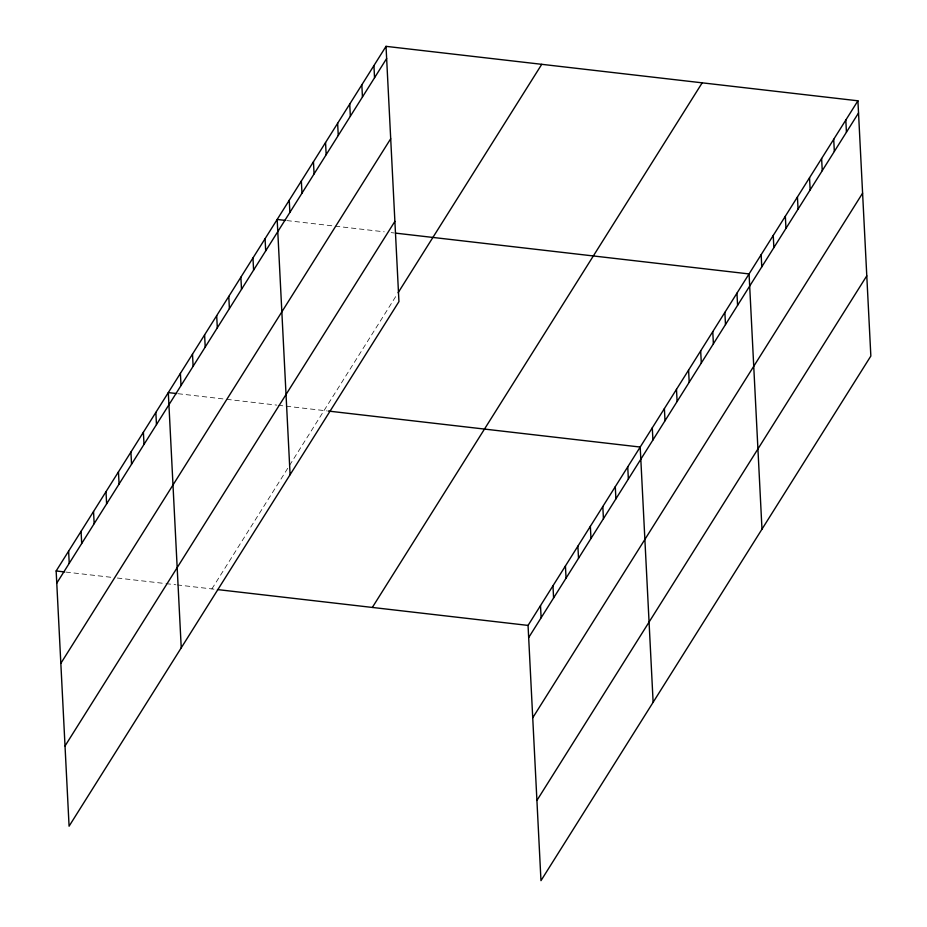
<?xml version="1.0" encoding="UTF-8"?>
<svg xmlns="http://www.w3.org/2000/svg" width="927" height="927" viewBox="0 0 927 927"><rect width="100%" height="100%" fill="white"/><g stroke="black" fill="none" stroke-linecap="round" stroke-linejoin="round"><path stroke-width="0.7" stroke-dasharray="4.63 3.48" d="M211.877 588.923L288.853 466.524M289.583 465.354L396.605 295.145M286.895 220.591L384.23 231.82M391.182 232.631L393.963 232.944M178.042 393.708L225.319 399.166M226.709 399.328L276.767 405.111M278.146 405.261L326.825 410.881M65.887 572.075L111.773 577.37M117.335 578.019L164.612 583.477M166.003 583.628L175.736 584.752M177.127 584.914L216.072 589.41"/><path stroke-width="1.39" d="M386.026 46.35L398.946 301.588L69.085 826.2L56.153 570.962L386.026 46.35L857.915 100.8L870.847 356.038L540.974 880.65L528.054 625.412L857.915 100.8M56.779 583.129L386.64 58.528M60.834 663.35L390.696 138.737M65.029 745.98L394.89 221.379M398.112 292.747L541.75 64.322M372.33 607.44L702.191 82.839M528.668 637.591L858.529 112.978M532.735 717.799L862.597 193.187M536.918 800.441L866.78 275.829M285.504 220.429L277.161 219.467L290.093 474.705M395.354 233.106L749.062 273.928L761.982 529.166M176.651 393.558L168.308 392.596L181.24 647.834M328.216 411.043L640.198 447.046L653.129 702.284M56.153 570.962L64.496 571.924M217.463 589.572L528.054 625.412M845.818 120.046L846.432 132.213M833.721 139.282L834.335 151.449M821.623 158.517L822.249 170.684M809.538 177.752L810.152 189.919M797.44 196.987L798.054 209.154M785.343 216.223L785.957 228.39M773.245 235.458L773.86 247.636M761.148 254.693L761.774 266.872M736.965 293.164L737.579 305.342M724.868 312.399L725.482 324.577M712.77 331.634L713.384 343.813M700.673 350.87L701.299 363.048M688.587 370.105L689.201 382.283M676.49 389.34L677.104 401.518M664.392 408.575L665.007 420.754M652.295 427.81L652.921 439.989M627.741 466.86L628.355 479.039M615.285 486.687L615.899 498.865M602.817 506.501L603.431 518.68M590.36 526.316L590.974 538.494M577.892 546.142L578.518 558.321M565.435 565.957L566.049 578.135M552.967 585.771L553.593 597.95M540.511 605.598L541.125 617.776M373.929 65.585L374.543 77.764M361.831 84.82L362.445 96.999M349.734 104.056L350.348 116.234M337.637 123.291L338.262 135.469M325.551 142.526L326.165 154.705M313.453 161.761L314.068 173.94M301.356 180.997L301.97 193.175M289.259 200.232L289.873 212.41M265.076 238.702L265.69 250.881M252.978 257.938L253.592 270.116M240.881 277.173L241.495 289.351M228.784 296.408L229.398 308.587M216.686 315.643L217.312 327.822M204.6 334.879L205.215 347.057M192.503 354.114L193.117 366.292M180.406 373.361L181.02 385.528M155.852 412.411L156.466 424.589M143.384 432.225L144.009 444.404M130.927 452.052L131.541 464.218M118.459 471.866L119.085 484.045M106.002 491.681L106.617 503.859M93.546 511.507L94.16 523.674M81.078 531.322L81.692 543.5M68.621 551.136L69.235 563.315"/></g></svg>
